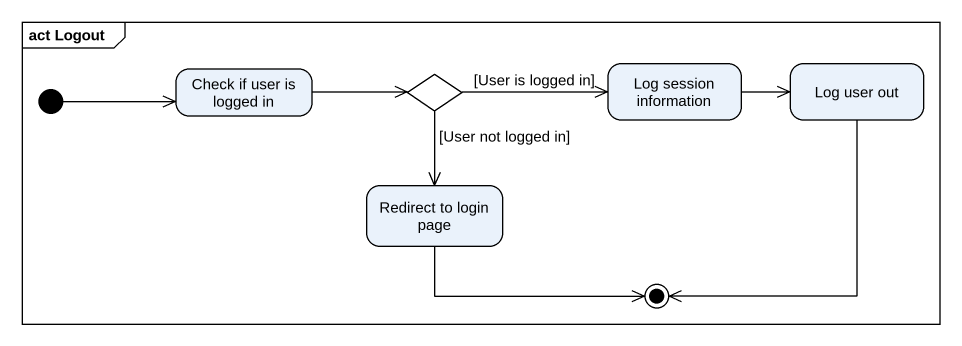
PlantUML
@startuml
mainframe act Logout
hide empty description
state "Check if user is logged in" as Check_if_user_is_logged_in
state "Log session information" as Log_session_information
state "Log user out" as Log_user_out
state choice1 <<choice>>
state "Redirect to login page" as Redirect_to_login_page
[*] -right-> Check_if_user_is_logged_in
Check_if_user_is_logged_in -right-> choice1
Log_session_information -right-> Log_user_out
choice1 -right-> Log_session_information : [User is logged in]
choice1 --> Redirect_to_login_page : [User not logged in]
Log_user_out --> [*]
Redirect_to_login_page -right-> [*]
@enduml
